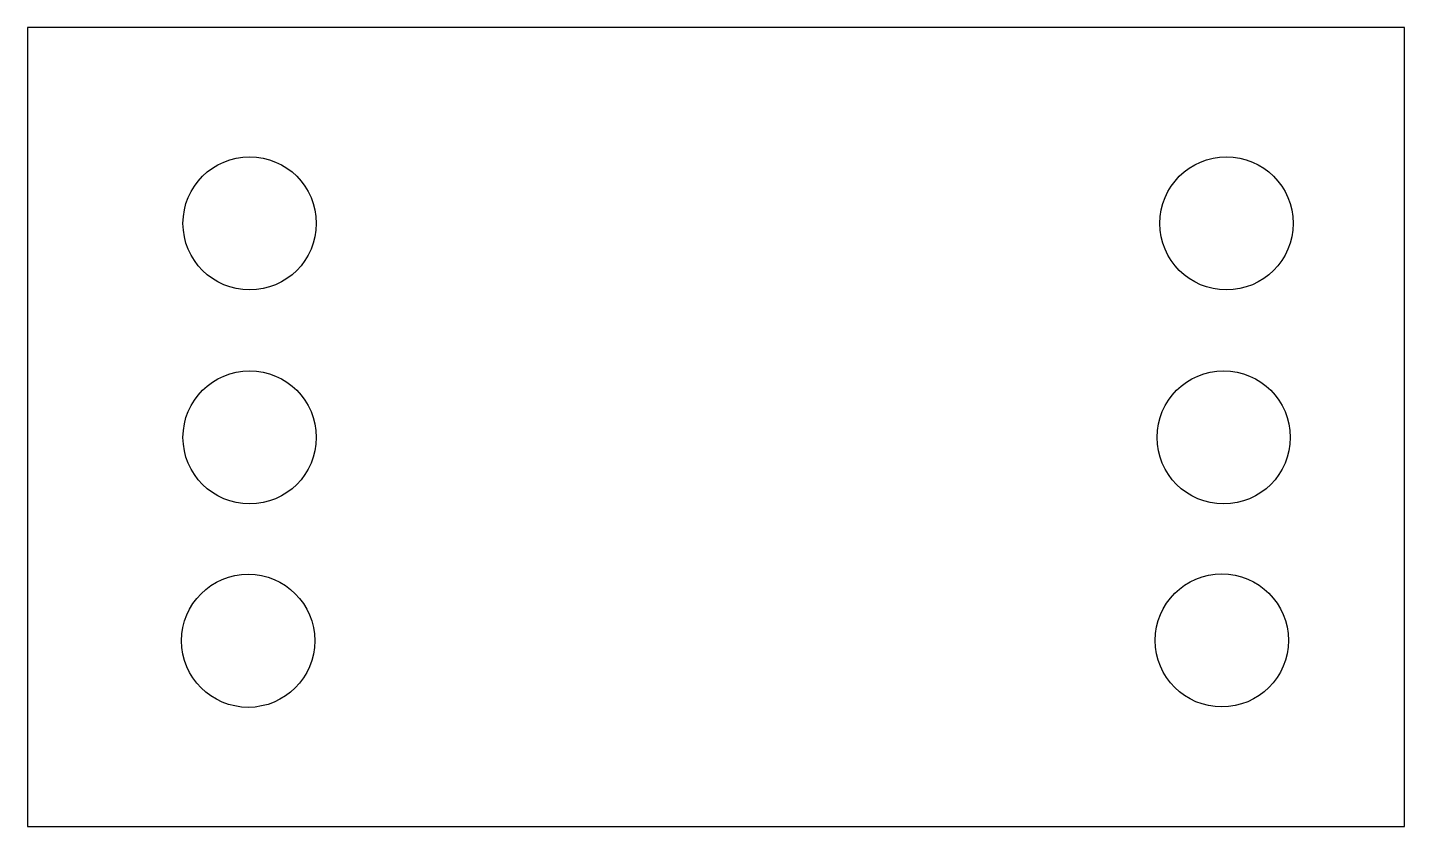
# Model space of a CAD drawing. Header units: millimetres. Extents: x -155 to 0, y 50 to 140.
import ezdxf

# ---------------------------------------------------------------- set-up
doc = ezdxf.new("R2010")
doc.units = ezdxf.units.MM
doc.layers.get('0').update_dxf_attribs({"linetype": 'CONTINUOUS'})

msp = doc.modelspace()

# ---------------------------------------------------------------- linework, layer by layer
msp.add_lwpolyline([(0, 140), (-155, 140), (-155, 50), (0, 50)], close=True)
for centre in [(-130, 117.94), (-20.04, 117.94), (-130, 93.83), (-20.35, 93.83), (-130.16, 70.92), (-20.56, 70.96)]:
    msp.add_circle(centre, 7.5)

doc.saveas('drawing.dxf')
